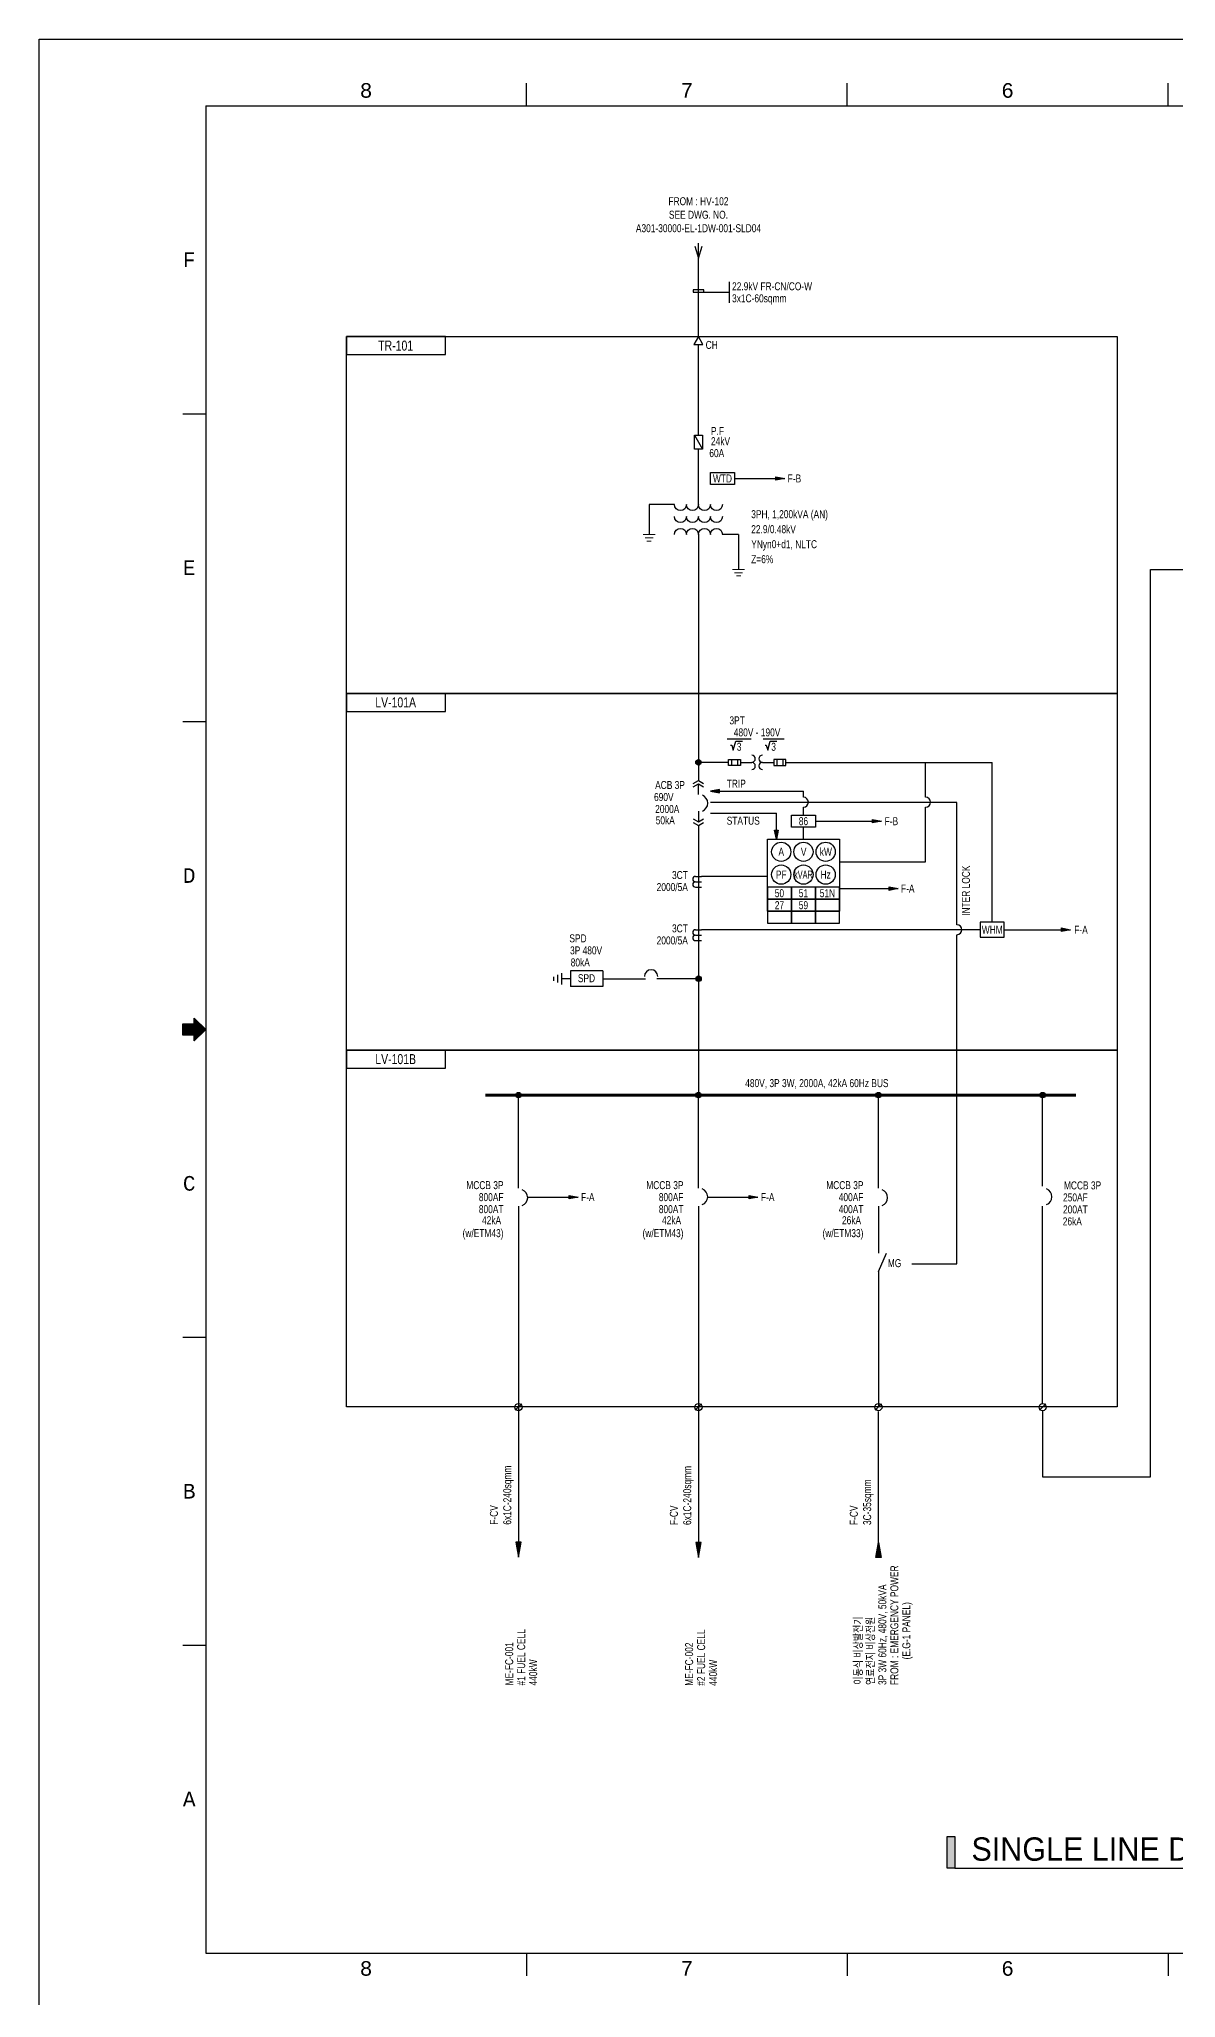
# Model space of a CAD drawing. Header units: feet. Extents: x 1 to 168002, y -59383 to 29717.
# Drawn here: x 1 to 17056, y -29356 to 17 of the extents above; entities that cross this region are included whole.
import ezdxf
from ezdxf.enums import TextEntityAlignment as Align
from ezdxf.lldxf.tags import DXFTag

# ---------------------------------------------------------------- set-up
doc = ezdxf.new("R2010")
doc.units = ezdxf.units.FT
doc.header["$LTSCALE"] = 50
doc.header["$MEASUREMENT"] = 0
for name, pattern in [('CONTINU', [0]), ('DASHED2', [0.375, 0.25, -0.125]), ('HIDDEN', [0.375, 0.25, -0.125])]:
    doc.linetypes.add(name, pattern=pattern)
doc.layers.get('0').update_dxf_attribs({"linetype": 'CONTINUOUS'})
for name, color, linetype in [('111$0$E-TEXT3', 4, 'CONTINUOUS'), ('E-BUS', 6, 'CONTINUOUS'), ('E-Control', 7, 'CONTINUOUS'), ('E-PNL', 1, 'CEN50'), ('E-Pow', 4, 'CONTINUOUS'), ('E-SYM0', 3, 'CONTINUOUS'), ('E-SYM1', 3, 'CONTINUOUS'), ('E-SYM2', 3, 'CONTINUOUS'), ('E-Text-1', 2, 'CONTINUOUS'), ('E-Text-2', 4, 'CONTINUOUS'), ('E-Text-Call', 7, 'CONTINUOUS'), ('E-Wire01', 7, 'CONTINUOUS'), ('E_LINE', 3, 'CONTINUOUS'), ('E_SYM', 1, 'CONTINUOUS'), ('TEXT', 7, 'CONTINUOUS'), ('WIRE', 3, 'CONTINUOUS')]:
    doc.layers.add(name, color=color, linetype=linetype)
doc.layers.add('Border', color=7, linetype='CONTINUOUS', lineweight=0)
doc.styles.add('TB-1$0$MONOTXT', font='monotxt_.ttf')
doc.styles.add('돋움', font='')
doc.styles.get('돋움').set_extended_font_data('Dotum')
tags = doc.linetypes.add('CEN50', pattern=[56, 50, -2, 2, -2]).pattern_tags.tags
tags[10:11] = [DXFTag(74, 4), DXFTag(75, 0), DXFTag(340, '0'), DXFTag(46, 1.0), DXFTag(50, 0.0), DXFTag(44, 0.0), DXFTag(45, 0.0)]
tags[8:9] = [DXFTag(74, 4), DXFTag(75, 0), DXFTag(340, '0'), DXFTag(46, 1.0), DXFTag(50, 0.0), DXFTag(44, 0.0), DXFTag(45, 0.0)]
tags[6:7] = [DXFTag(74, 4), DXFTag(75, 0), DXFTag(340, '0'), DXFTag(46, 1.0), DXFTag(50, 0.0), DXFTag(44, 0.0), DXFTag(45, 0.0)]
tags[4:5] = [DXFTag(74, 4), DXFTag(75, 0), DXFTag(340, '0'), DXFTag(46, 1.0), DXFTag(50, 0.0), DXFTag(44, 0.0), DXFTag(45, 0.0)]

# ---------------------------------------------------------------- blocks, each defined once
blk = doc.blocks.new('A$C2DC1182D')
at = {"layer": 'E-SYM1'}
for centre, start, end in [((-6, 0), 180, 0), ((-2, 0), 180, 0), ((2, 0), 180, 0), ((6, 0), 180, 0), ((-6, -4), 180, 0), ((-2, -4), 180, 0), ((2, -4), 180, 0), ((6, -4), 180, 0), ((-6, -10), 0, 180), ((-2, -10), 0, 180), ((2, -10), 0, 180), ((6, -10), 0, 180)]:
    blk.add_arc(centre, 2, start, end, dxfattribs=at)
blk = doc.blocks.new('A$C004C2F88')
at = {"layer": 'E-SYM0'}
h = blk.add_hatch(dxfattribs=at)
h.set_pattern_fill('ANSI31', scale=0.1)
h.set_pattern_definition([(45, (-150.85967, -255), (-0.2245064, 0.2245064), [])])
edge = h.paths.add_edge_path()
edge.add_arc((0, 0), 0.9, 0, 360)
blk.add_circle((0, 0), 0.9, dxfattribs=at)
blk = doc.blocks.new('A$C2E5A039C')
at = {"layer": 'E-SYM1', "ltscale": 0.5}
for p, q in [((0, 1), (4, 1)), ((0, -1), (0, 1)), ((1, 1), (1, -1)), ((3, 1), (3, -1)), ((4, 1), (4, -1)), ((4, 0), (7.75, 0)), ((11.35, 0), (15.1, 0)), ((19.1, 1), (15.1, 1)), ((15.1, 1), (15.1, -1)), ((16.1, 1), (16.1, -1)), ((18.1, 1), (18.1, -1)), ((19.1, -1), (19.1, 1)), ((4, -1), (0, -1)), ((15.1, -1), (19.1, -1))]:
    blk.add_line(p, q, dxfattribs=at)
at = {"layer": 'E-SYM1'}
for centre, start, end in [((7.75, 1.2), 270, 90), ((7.75, -1.2), 270, 90), ((11.35, 1.2), 90, 270), ((11.35, -1.2), 90, 270)]:
    blk.add_arc(centre, 1.2, start, end, dxfattribs=at)
blk = doc.blocks.new('A$C68F508EB')
at = {"layer": 'E-SYM1'}
for p, q in [((-2, 0), (0, 0)), ((-2, -1.8), (0, -1.8)), ((-2, -3.6), (0, -3.6))]:
    blk.add_line(p, q, dxfattribs=at)
for centre in [(-2, -0.9), (-2, -2.7)]:
    blk.add_arc(centre, 0.9, 90, 270, dxfattribs=at)
blk = doc.blocks.new('A$C06845E03')
at = {"layer": 'E-SYM0'}
for p, q in [((0, -4.7), (0, -1.2)), ((0, -10.3), (0, -13.8))]:
    blk.add_line(p, q, dxfattribs=at)
for points in [[(-1.73, -1), (0, 0), (1.73, -1)], [(-1.73, -2.2), (0, -1.2), (1.73, -2.2)], [(-1.73, -12.8), (0, -13.8), (1.73, -12.8)], [(-1.73, -14), (0, -15), (1.73, -14)]]:
    blk.add_lwpolyline(points, dxfattribs=at)
blk.add_arc((0.3, -7.6), 2.8, 290.92483, 69.07517, dxfattribs=at)
blk = doc.blocks.new('A$C1F1908AF')
at = {"layer": 'E-Pow'}
h = blk.add_hatch(color=7, dxfattribs=at)
h.dxf.hatch_style = 1
h.paths.add_polyline_path([(500, 88), (0, 0), (500, -88)])
at = {"layer": 'E-Pow', "color": 7}
blk.add_lwpolyline([(500, 88), (0, 0), (500, -88)], close=True, dxfattribs=at)
blk = doc.blocks.new('FORMAT')
at = {"layer": 'Border', "color": 0, "linetype": 'Continuous', "lineweight": 25}
for p, q in [((7312, 28700), (7312, 29041)), ((12125, 28700), (12125, 29041)), ((16937, 28700), (16937, 29041)), ((2500, 28700), (2500, 1000)), ((2500, 28700), (41000, 28700)), ((2156, 24083), (2500, 24083)), ((2156, 19467), (2500, 19467)), ((2328, 14936), (2328, 15021)), ((2328, 15021), (2500, 14850)), ((2328, 15016), (2334, 15016)), ((2328, 15006), (2344, 15006)), ((2328, 14996), (2353, 14996)), ((2328, 14986), (2363, 14986)), ((2156, 14764), (2156, 14936)), ((2156, 14936), (2328, 14936)), ((2156, 14928), (2422, 14928)), ((2156, 14918), (2432, 14918)), ((2156, 14908), (2441, 14908)), ((2156, 14898), (2451, 14898)), ((2156, 14889), (2461, 14889)), ((2156, 14879), (2471, 14879)), ((2156, 14869), (2481, 14869)), ((2156, 14859), (2490, 14859)), ((2156, 14849), (2499, 14849)), ((2156, 14840), (2489, 14840)), ((2156, 14830), (2479, 14830)), ((2156, 14820), (2470, 14820)), ((2156, 14810), (2460, 14810)), ((2156, 14801), (2450, 14801)), ((2156, 14791), (2440, 14791)), ((2156, 14781), (2431, 14781)), ((2156, 14771), (2421, 14771)), ((2328, 14764), (2156, 14764)), ((2328, 14977), (2373, 14977)), ((2328, 14967), (2383, 14967)), ((2328, 14957), (2392, 14957)), ((2328, 14947), (2402, 14947)), ((2328, 14938), (2412, 14938)), ((2500, 14850), (2328, 14679)), ((2328, 14679), (2328, 14764)), ((2328, 14761), (2411, 14761)), ((2328, 14752), (2401, 14752)), ((2328, 14742), (2391, 14742)), ((2328, 14732), (2382, 14732)), ((2328, 14722), (2372, 14722)), ((2328, 14712), (2362, 14712)), ((2328, 14703), (2352, 14703)), ((2328, 14693), (2342, 14693)), ((2328, 14683), (2333, 14683)), ((2156, 10233), (2500, 10233)), ((2156, 5617), (2500, 5617)), ((2500, 1000), (41000, 1000)), ((7312, 1000), (7312, 659)), ((12125, 1000), (12125, 659)), ((16937, 1000), (16937, 659))]:
    blk.add_line(p, q, dxfattribs=at)
blk.add_lwpolyline([(0, 0), (0, 29700), (42000, 29700), (42000, 0)], close=True, dxfattribs=at)
at = {"layer": 'Border', "color": 0, "linetype": 'Continuous', "lineweight": 25, "style": 'TB-1$0$MONOTXT'}
for s, p in [('8', (4905, 29041)), ('7', (9718, 29041)), ('6', (14530, 29041)), ('8', (4905, 878)), ('7', (9718, 878)), ('6', (14530, 878))]:
    blk.add_text(s, height=219, dxfattribs=at).set_placement(p, align=Align.TOP_CENTER)
for s, p in [('F', (2156, 26392)), ('E', (2156, 21775)), ('D', (2156, 17158)), ('C', (2156, 12542)), ('B', (2156, 7925)), ('A', (2156, 3308))]:
    blk.add_text(s, height=220, dxfattribs=at).set_placement(p, align=Align.MIDDLE_LEFT)
blk = doc.blocks.new('TITLE')
at = {"xscale": 0.01, "yscale": 0.01, "zscale": 0.01}
blk.add_blockref('FORMAT', (0, 0), dxfattribs=at)
blk = doc.blocks.new('A$C23B25451')
at = {"layer": 'E-SYM0'}
blk.add_arc((0.3, -3.1), 2.8, 290.92483, 69.07517, dxfattribs=at)

msp = doc.modelspace()

# ---------------------------------------------------------------- hatches: boundary and pattern name
at = {"layer": '111$0$E-TEXT3'}
msp.add_hatch(color=7, dxfattribs=at).paths.add_polyline_path([(13622.3, -26935.8), (13739, -26935.8), (13739, -27411.5), (13622.3, -27411.5)])
at = {"layer": 'E-SYM0'}
h = msp.add_hatch(color=7, dxfattribs=at)
h.dxf.hatch_style = 1
h.paths.add_polyline_path([(11052.1, -6544), (11187.1, -6571), (11052.1, -6598)])
h = msp.add_hatch(color=7, dxfattribs=at)
h.dxf.hatch_style = 1
h.paths.add_polyline_path([(10208.4, -11233.4), (10073.4, -11260.4), (10208.4, -11287.4)])
h = msp.add_hatch(color=7, dxfattribs=at)
h.dxf.hatch_style = 1
h.paths.add_polyline_path([(12506.8, -11683.4), (12641.8, -11710.4), (12506.8, -11737.4)])
h = msp.add_hatch(color=7, dxfattribs=at)
h.dxf.hatch_style = 1
h.paths.add_polyline_path([(11090.4, -11845.4), (11063.4, -11980.4), (11036.4, -11845.4)])
h = msp.add_hatch(color=7, dxfattribs=at)
h.dxf.hatch_style = 1
h.paths.add_polyline_path([(12752.4, -12693.4), (12887.4, -12720.4), (12752.4, -12747.4)])
h = msp.add_hatch(color=7, dxfattribs=at)
h.dxf.hatch_style = 1
h.paths.add_polyline_path([(15339.8, -13311.4), (15474.9, -13338.4), (15339.8, -13365.4)])
h = msp.add_hatch(color=7, dxfattribs=at)
h.dxf.hatch_style = 1
h.paths.add_polyline_path([(7951.6, -17321.4), (8086.6, -17348.4), (7951.6, -17375.4)])
h = msp.add_hatch(color=7, dxfattribs=at)
h.dxf.hatch_style = 1
h.paths.add_polyline_path([(10651.6, -17321.4), (10786.6, -17348.4), (10651.6, -17375.4)])

# ---------------------------------------------------------------- linework, layer by layer
at = {"color": 1}
msp.add_line((13739, -27411.5, 4580.4), (23309.8, -27411.5, 4580.4), dxfattribs=at)
at = {"ltscale": 100}
for centre in [(11468.4, -11425.5, 0.1), (13301.4, -11425.5, 0.1), (13770.2, -13338.4, 0.1)]:
    msp.add_arc(centre, 74, 270, 90, dxfattribs=at)
at = {"layer": '111$0$E-TEXT3', "color": 7, "elevation": 4580.4}
msp.add_lwpolyline([(13622.3, -26935.8), (13739, -26935.8), (13739, -27411.5), (13622.3, -27411.5)], close=True, dxfattribs=at)
at = {"layer": 'E-BUS', "const_width": 45, "elevation": 0.1}
msp.add_lwpolyline([(6693.4, -15818.4), (15557.5, -15818.4)], dxfattribs=at)
at = {"layer": 'E-Control'}
for p, q in [((9152.5, -6961, 0.1), (9152.5, -7413.1, 0.1)), ((9533.4, -6961, 0.1), (9152.5, -6961, 0.1)), ((10495, -7411, 0.1), (10253.4, -7411, 0.1)), ((10495, -7411, 0.1), (10495, -7935.1, 0.1)), ((10343.4, -10828.4, 0.1), (9893.4, -10828.4, 0.1)), ((11202.9, -10828.4, 0.1), (11801.4, -10828.4, 0.1)), ((11801.4, -10828.4, 0.1), (14301.4, -10828.4, 0.1)), ((10928.4, -12538.4, 0.1), (9938.4, -12538.4, 0.1)), ((14121.4, -13338.4, 0.1), (9938.4, -13338.4, 0.1))]:
    msp.add_line(p, q, dxfattribs=at)
at = {"layer": 'E-Control', "elevation": 0.1}
for points in [[(13301.4, -11351.5), (13301.4, -10828.4)], [(14301.4, -13225.9), (14301.4, -10828.4)], [(12008.4, -12320.4), (13301.4, -12320.4), (13301.4, -11499.6)]]:
    msp.add_lwpolyline(points, dxfattribs=at)
at = {"layer": 'E-PNL'}
for p, q in [((7145.7, -20544.2, 0.1), (7241.2, -20448.7, 0.1)), ((9845.7, -20544.2, 0.1), (9941.2, -20448.7, 0.1)), ((12545.7, -20544.2, 0.1), (12641.2, -20448.7, 0.1)), ((15009.8, -20544.2, 0.1), (15105.3, -20448.7, 0.1))]:
    msp.add_line(p, q, dxfattribs=at)
at = {"layer": 'E-PNL', "elevation": 0.1}
for points in [[(6097.7, -4443.4), (4614, -4443.4), (4614, -4713.4), (6097.7, -4713.4)], [(6097.7, -9793.4), (4614, -9793.4), (4614, -10063.4), (6097.7, -10063.4)], [(6097.7, -15143.4), (4614, -15143.4), (4614, -15413.4), (6097.7, -15413.4)]]:
    msp.add_lwpolyline(points, close=True, dxfattribs=at)
at = {"layer": 'E-PNL', "ltscale": 0.1, "elevation": 0.1}
for points in [[(4614, -4443.4), (16172.9, -4443.4), (16172.9, -9793.4), (4614, -9793.4)], [(4614, -9793.4), (16172.9, -9793.4), (16172.9, -15143.4), (4614, -15143.4)], [(4614, -15143.4), (16172.9, -15143.4), (16172.9, -20493.4), (4614, -20493.4)]]:
    msp.add_lwpolyline(points, close=True, dxfattribs=at)
at = {"layer": 'E-PNL'}
for centre in [(7193.4, -20496.5, 0.1), (9893.4, -20496.5, 0.1), (12593.4, -20496.5, 0.1), (15057.5, -20496.5, 0.1)]:
    msp.add_circle(centre, 54, dxfattribs=at)
at = {"layer": 'E-Pow', "linetype": 'HIDDEN', "ltscale": 0.5}
for p, q in [((9893.4, -4443.4, 0.1), (9893.4, -3043.4, 0.1)), ((12593.4, -22526, 0.1), (12593.4, -20557.8, 0.1)), ((15057.5, -20550.5, 0.1), (15057.5, -21541.9, 0.1)), ((15057.5, -21541.9, 0.1), (16676.6, -21541.9, 0.1))]:
    msp.add_line(p, q, dxfattribs=at)
at = {"layer": 'E-Pow'}
for p, q in [((9893.4, -5921.9, 0.1), (9893.4, -4560.3, 0.1)), ((9893.4, -6961, 0.1), (9893.4, -6131.7, 0.1)), ((9893.4, -7411, 0.1), (9893.4, -10787.9, 0.1)), ((9893.4, -10868.9, 0.1), (9893.4, -11098.4, 0.1)), ((9893.4, -11773.4, 0.1), (9893.4, -15818.4, 0.1)), ((7193.4, -17213.4, 0.1), (7193.4, -15818.3, 0.1)), ((9893.4, -17213.4, 0.1), (9893.4, -15817.9, 0.1)), ((12593.4, -17213.4, 0.1), (12593.4, -15817.6, 0.1)), ((15057.5, -17185.7, 0.1), (15057.5, -15818.4, 0.1)), ((7193.4, -17485.9, 0.1), (7193.4, -22521.5, 0.1)), ((9893.4, -17485.9, 0.1), (9893.4, -22526, 0.1)), ((15057.5, -20442.5, 0.1), (15057.5, -17485.9, 0.1)), ((12593.4, -18464.4, 0.1), (12593.4, -20496.5, 0.1))]:
    msp.add_line(p, q, dxfattribs=at)
at = {"layer": 'E-Pow', "elevation": 0.1}
for points in [[(9837.2, -3088.4), (9893.4, -3268.4), (9949.7, -3088.4)], [(12593.4, -17485.9), (12593.4, -18187.1)]]:
    msp.add_lwpolyline(points, dxfattribs=at)
at = {"layer": 'E-Pow', "linetype": 'HIDDEN', "ltscale": 0.5, "elevation": 0.1}
msp.add_lwpolyline([(16676.6, -21541.9), (16676.6, -7938.3), (23814.4, -7938.3), (23814.4, -9054.8)], dxfattribs=at)
at = {"layer": 'E-SYM0', "elevation": 0.1}
msp.add_lwpolyline([(9893.4, -4443.4), (9825.9, -4560.3), (9960.9, -4560.3)], close=True, dxfattribs=at)
at = {"layer": 'E-SYM0', "color": 7, "elevation": 0.1}
for points in [[(11052.1, -6544), (11187.1, -6571), (11052.1, -6598)], [(10208.4, -11233.4), (10073.4, -11260.4), (10208.4, -11287.4)], [(12506.8, -11683.4), (12641.8, -11710.4), (12506.8, -11737.4)], [(11090.4, -11845.4), (11063.4, -11980.4), (11036.4, -11845.4)], [(12752.4, -12693.4), (12887.4, -12720.4), (12752.4, -12747.4)], [(15339.8, -13311.4), (15474.9, -13338.4), (15339.8, -13365.4)], [(7951.6, -17321.4), (8086.6, -17348.4), (7951.6, -17375.4)], [(10651.6, -17321.4), (10786.6, -17348.4), (10651.6, -17375.4)]]:
    msp.add_lwpolyline(points, close=True, dxfattribs=at)
at = {"layer": 'E-SYM1', "color": 3, "linetype": 'Continuous', "lineweight": 13}
for p, q in [((9241.8, -7413.1, 0.1), (9063.2, -7413.1, 0.1)), ((9213.7, -7461.8, 0.1), (9091.3, -7461.8, 0.1)), ((9185, -7510.6, 0.1), (9120, -7510.6, 0.1)), ((10584.4, -7935.1, 0.1), (10405.7, -7935.1, 0.1)), ((10556.2, -7983.8, 0.1), (10433.8, -7983.8, 0.1)), ((10527.5, -8032.5, 0.1), (10462.5, -8032.5, 0.1))]:
    msp.add_line(p, q, dxfattribs=at)
at = {"layer": 'E-SYM1', "ltscale": 100}
msp.add_line((12593.4, -18464.4, 0.1), (12713.8, -18187.1, 0.1), dxfattribs=at)
at = {"layer": 'E-SYM2', "elevation": 0.1}
for points in [[(10073.4, -6481), (10433.4, -6481), (10433.4, -6661), (10073.4, -6661)], [(10073.4, -6481), (10433.4, -6481), (10433.4, -6661), (10073.4, -6661)], [(11288.4, -11620.4), (11648.4, -11620.4), (11648.4, -11800.4), (11288.4, -11800.4)], [(11288.4, -11620.4), (11648.4, -11620.4), (11648.4, -11800.4), (11288.4, -11800.4)], [(10928.4, -11980.4), (12008.4, -11980.4), (12008.4, -13060.4), (10928.4, -13060.4)], [(11288.4, -12700.4), (10928.4, -12700.4), (10928.4, -12880.4), (11288.4, -12880.4)], [(11288.4, -12880.4), (10928.4, -12880.4), (10928.4, -13060.4), (11288.4, -13060.4)], [(11648.4, -12700.4), (11288.4, -12700.4), (11288.4, -12880.4), (11648.4, -12880.4)], [(11648.4, -12880.4), (11288.4, -12880.4), (11288.4, -13060.4), (11648.4, -13060.4)], [(12008.4, -12700.4), (11648.4, -12700.4), (11648.4, -12880.4), (12008.4, -12880.4)], [(12008.4, -12880.4), (11648.4, -12880.4), (11648.4, -13060.4), (12008.4, -13060.4)], [(11288.4, -13060.4), (10928.4, -13060.4), (10928.4, -13240.4), (11288.4, -13240.4)], [(11648.4, -13060.4), (11288.4, -13060.4), (11288.4, -13240.4), (11648.4, -13240.4)], [(12008.4, -13060.4), (11648.4, -13060.4), (11648.4, -13240.4), (12008.4, -13240.4)], [(14481.4, -13225.9), (14121.4, -13225.9), (14121.4, -13450.9), (14481.4, -13450.9)]]:
    msp.add_lwpolyline(points, close=True, dxfattribs=at)
at = {"layer": 'E-SYM2'}
for centre in [(11135.4, -12169.4, 0.1), (11468.4, -12169.4, 0.1), (11801.4, -12169.4, 0.1), (11135.4, -12511.4, 0.1), (11468.4, -12511.4, 0.1), (11801.4, -12511.4, 0.1)]:
    msp.add_circle(centre, 144, dxfattribs=at)
at = {"layer": 'E-Text-1'}
for p, q in [((10323.2, -10477.4, 0.1), (10683.2, -10477.4, 0.1)), ((10863.2, -10477.4, 0.1), (11178.2, -10477.4, 0.1))]:
    msp.add_line(p, q, dxfattribs=at)
at = {"layer": 'E-Text-1', "elevation": 0.1}
for points in [[(10374.5, -10571.7), (10393.8, -10571.7), (10414.7, -10644.1), (10452.7, -10512.6), (10553.7, -10512.6)], [(10892, -10571.7), (10911.3, -10571.7), (10932.2, -10644.1), (10970.2, -10512.6), (11071.2, -10512.6)]]:
    msp.add_lwpolyline(points, dxfattribs=at)
at = {"layer": 'E-Text-Call', "ltscale": 0.5}
msp.add_line((10352.4, -3621.9, 0.1), (10352.4, -3936.9, 0.1), dxfattribs=at)
at = {"layer": 'E-Text-Call', "ltscale": 0.5, "elevation": 0.1}
msp.add_lwpolyline([(9974.4, -3779.4), (9974.4, -3743.4), (9812.4, -3743.4), (9812.4, -3779.4), (10352.4, -3779.4)], dxfattribs=at)
at = {"layer": 'E-Wire01', "linetype": 'DASHED2', "ltscale": 0.5}
for p, q in [((10433.4, -6571, 0.1), (11187.1, -6571, 0.1)), ((10073.4, -11260.4, 0.1), (11468.4, -11260.4, 0.1)), ((10073.4, -11425.5, 0.1), (13770.2, -11425.5, 0.1)), ((11468.4, -11351.5, 0.1), (11468.4, -11260.4, 0.1)), ((13770.2, -13264.4, 0.1), (13770.2, -11425.5, 0.1)), ((10073.4, -11590.6, 0.1), (11063.4, -11590.6, 0.1)), ((11063.4, -11980.4, 0.1), (11063.4, -11590.6, 0.1)), ((11468.4, -11620.4, 0.1), (11468.4, -11499.6, 0.1)), ((11648.4, -11710.4, 0.1), (12641.8, -11710.4, 0.1)), ((11468.4, -11980.4, 0.1), (11468.4, -11800.4, 0.1)), ((13770.2, -14239.6, 0.1), (13770.2, -13412.4, 0.1)), ((14481.4, -13338.4, 0.1), (15474.9, -13338.4, 0.1)), ((13770.2, -18348.4, 0.1), (13770.2, -14239.6, 0.1)), ((7332.9, -17348.4, 0.1), (8086.6, -17348.4, 0.1)), ((10032.9, -17348.4, 0.1), (10786.6, -17348.4, 0.1)), ((13096.1, -18348.4, 0.1), (13770.2, -18348.4, 0.1))]:
    msp.add_line(p, q, dxfattribs=at)
at = {"layer": 'E-Wire01', "linetype": 'HIDDEN', "ltscale": 0.6, "elevation": 0.1}
msp.add_lwpolyline([(12008.4, -12720.4), (12887.4, -12720.4)], dxfattribs=at)
at = {"layer": 'E_LINE', "color": 4}
for p, q in [((8459, -14073.5, 0.1), (9099, -14073.5, 0.1)), ((9893.4, -14073.5, 0.1), (9267, -14073.5, 0.1))]:
    msp.add_line(p, q, dxfattribs=at)
at = {"layer": 'E_SYM', "linetype": 'Continuous'}
for p, q in [((7724.3, -14102.1, 0.1), (7724.3, -14044.7, 0.1)), ((7785.4, -14131.7, 0.1), (7785.4, -14012.3, 0.1)), ((7843.8, -14158.8, 0.1), (7843.8, -13988.1, 0.1)), ((7974.2, -14073.5, 0.1), (7843.8, -14073.5, 0.1)), ((8459, -13956.2, 0.1), (7974.2, -13956.2, 0.1)), ((7974.2, -13956.2, 0.1), (7974.2, -14190.8, 0.1)), ((8459, -13956.2, 0.1), (8459, -14190.8, 0.1)), ((8459, -14190.8, 0.1), (7974.2, -14190.8, 0.1))]:
    msp.add_line(p, q, dxfattribs=at)
at = {"layer": 'E_SYM', "color": 4}
msp.add_arc((9183, -14039.9, 0.1), 100.8, 0, 180, dxfattribs=at)
at = {"layer": 'WIRE'}
msp.add_line((9831.7, -5921.9, 0.1), (9955.2, -6131.7, 0.1), dxfattribs=at)
at = {"layer": 'WIRE', "elevation": 0.1}
msp.add_lwpolyline([(9831.7, -5921.9), (9955.2, -5921.9), (9955.2, -6131.7), (9831.7, -6131.7)], close=True, dxfattribs=at)

# ---------------------------------------------------------------- block references
at = {"color": 7, "linetype": 'CONTINU', "ltscale": 100, "xscale": 100, "yscale": 100, "zscale": 100}
msp.add_blockref('TITLE', (1.4, -29683.3, 0.1), dxfattribs=at)
at = {"layer": 'E-PNL', "yscale": 45.00023775635822, "zscale": 45.00023775635822}
for name, p, xscale in [('A$C2DC1182D', (9893.4, -6961, 0.1), -45.00023775635822), ('A$C004C2F88', (9893.4, -10828.4, 0.1), 45.00023775635822), ('A$C004C2F88', (9894.1, -14074.2, 0.1), 45.00023775635822), ('A$C004C2F88', (7193.4, -15818.4, 0.1), 45.00023775635822), ('A$C004C2F88', (9893.4, -15818.4, 0.1), 45.00023775635822), ('A$C004C2F88', (12593.4, -15818.4, 0.1), 45.00023775635822), ('A$C004C2F88', (15057.5, -15818.4, 0.1), 45.00023775635822)]:
    msp.add_blockref(name, p, dxfattribs=dict(at, xscale=xscale))
at = {"layer": 'E-SYM0', "xscale": 45.00023775635822, "yscale": 45.00023775635822, "zscale": 45.00023775635822}
for p in [(7192, -17217.7, 0.1), (9892, -17203.9, 0.1), (12592, -17217.3, 0.1), (15056.1, -17203.9, 0.1)]:
    msp.add_blockref('A$C23B25451', p, dxfattribs=at)
at = {"layer": 'E-SYM0', "yscale": 0.4500023775635821, "zscale": 0.4500023775635821, "rotation": 90}
for p, xscale in [((7193.4, -22746.5, 0.1), 0.4500023775635821), ((9893.4, -22751, 0.1), 0.4500023775635821), ((12593.4, -22526, 0.1), -0.4500023775635821)]:
    msp.add_blockref('A$C1F1908AF', p, dxfattribs=dict(at, xscale=xscale))
at = {"layer": 'E-SYM1', "xscale": 45.00023775635822, "yscale": 45.00023775635822, "zscale": 45.00023775635822}
for name, p in [('A$C06845E03', (9893.4, -11098.4, 0.1)), ('A$C68F508EB', (9938.4, -12538.4, 0.1)), ('A$C68F508EB', (9938.4, -13338.4, 0.1))]:
    msp.add_blockref(name, p, dxfattribs=at)
at = {"layer": 'E-SYM2', "xscale": 45.00023775635822, "yscale": 45.00023775635822, "zscale": 45.00023775635822}
msp.add_blockref('A$C2E5A039C', (10343.4, -10828.4, 0.1), dxfattribs=at)

# ---------------------------------------------------------------- texts
at = {"color": 3, "style": '돋움'}
msp.add_text('SINGLE LINE DIAGRAM FOR FUEL CELL', height=350, dxfattribs=at).set_placement((13989, -27124.4, 4580.4), align=Align.MIDDLE_LEFT)
at = {"layer": 'E-SYM2', "color": 2, "style": '돋움'}
for s, width, p in [('WTD', 0.8, (10253.4, -6571, 0.1)), ('86', 0.8, (11468.4, -11710.4, 0.1)), ('A', 0.8, (11135.4, -12169.4, 0.1)), ('V', 0.8, (11471.6, -12169.4, 0.1)), ('kW', 0.8, (11804.6, -12169.4, 0.1)), ('PF', 0.8, (11135.4, -12511.4, 0.1)), ('kVAR', 0.6, (11468.4, -12511.4, 0.1)), ('Hz', 0.8, (11801.4, -12511.4, 0.1)), ('50', 0.8, (11108.4, -12790.4, 0.1)), ('27', 0.8, (11108.4, -12970.4, 0.1)), ('51', 0.8, (11468.4, -12790.4, 0.1)), ('59', 0.8, (11468.4, -12970.4, 0.1)), ('51N', 0.8, (11828.4, -12790.4, 0.1)), ('WHM', 0.8, (14301.4, -13338.4, 0.1))]:
    msp.add_text(s, height=120, dxfattribs=dict(at, width=width)).set_placement(p, align=Align.MIDDLE_CENTER)
at = {"layer": 'E-Text-1', "style": '돋움', "width": 0.8}
for s, p in [('3x1C-60sqmm', (10397.4, -3869.4, 0.1)), ('22.9kV FR-CN/CO-W', (10397.4, -3689.4, 0.1)), ('CH', (10001.4, -4568.4, 0.1)), ('F-B', (11232.1, -6571, 0.1)), ('3PH, 1,200kVA (AN)', (10685.1, -7106.5, 0.1)), ('22.9/0.48kV', (10685.1, -7331.5, 0.1)), ('YNyn0+d1, NLTC', (10685.1, -7556.5, 0.1)), ('Z=6%%%', (10685.1, -7781.5, 0.1)), ('TRIP', (10317.3, -11147.9, 0.1)), ('STATUS', (10317.3, -11703.1, 0.1)), ('F-B', (12686.8, -11710.4, 0.1)), ('F-A', (12932.4, -12720.4, 0.1)), ('F-A', (8131.6, -17348.4, 0.1)), ('F-A', (10831.6, -17348.4, 0.1))]:
    msp.add_text(s, height=120, dxfattribs=at).set_placement(p, align=Align.MIDDLE_LEFT)
for s, height, p in [('TR-101', 150, (5350.4, -4578.4, 0.1)), ('LV-101A', 150, (5350.4, -9928.4, 0.1)), ('3PT', 120, (10473.2, -10198.4, 0.1)), ('480V - 190V', 120, (10773.2, -10378.4, 0.1)), ('3', 120, (10503.2, -10594.4, 0.1)), ('3', 120, (11020.7, -10594.4, 0.1)), ('LV-101B', 150, (5350.4, -15278.4, 0.1)), ('MG', 120, (12835.6, -18338.1, 0.1))]:
    msp.add_text(s, height=height, dxfattribs=at).set_placement(p, align=Align.MIDDLE_CENTER)
for s, p in [('ACB 3P', (9690.1, -11168.1, 0.1)), ('690V', (9519.8, -11348.1, 0.1)), ('2000A', (9606.3, -11528.1, 0.1)), ('50kA', (9538.3, -11697.3, 0.1)), ('3CT', (9734.1, -12518.1, 0.1)), ('2000/5A', (9734.1, -12698.2, 0.1)), ('2000/5A', (9734.1, -13498.2, 0.1)), ('3CT', (9734.1, -13318.1, 0.1)), ('250AF', (15733.5, -17352.2, 0.1)), ('MCCB 3P', (15935.1, -17172.2, 0.1)), ('200AT', (15733.5, -17532.2, 0.1)), ('26kA', (15645.4, -17712.2, 0.1))]:
    msp.add_text(s, height=120, dxfattribs=at).set_placement(p, align=Align.MIDDLE_RIGHT)
msp.add_text('INTER LOCK', height=120, rotation=90, dxfattribs=at).set_placement((13906.1, -12753, 0.1), align=Align.MIDDLE_CENTER)
for s, p in [('SPD', (7956.5, -13527.6, 0.1)), ('3P 480V', (7966.8, -13708.1, 0.1)), ('80kA', (7977, -13888.6, 0.1)), ('SPD', (8084.2, -14125.3, 0.1))]:
    msp.add_text(s, height=120, dxfattribs=at).set_placement(p)
for s, rotation, p in [('F-A', 360, (15532.1, -13338.4, 0.1)), ('6x1C-240sqmm', 90, (7024.2, -22260.6, 0.1)), ('6x1C-240sqmm', 90, (9724.2, -22265.1, 0.1)), ('3C-35sqmm', 90, (12424.2, -22265.1, 0.1)), ('F-CV', 90, (6824.2, -22260.6, 0.1)), ('F-CV', 90, (9524.2, -22265.1, 0.1)), ('F-CV', 90, (12224.2, -22265.1, 0.1)), ('FROM : EMERGENCY POWER', 90, (12832.2, -24664.3, 0.1)), ('3P 3W 60Hz, 480V, 50kVA', 90, (12652.2, -24664.3, 0.1)), ('           (E.G-1 PANEL)', 90, (13012.2, -24664.3, 0.1)), ('이동식 비상발전기', 90, (12287.7, -24660.5, 0.1)), ('연료전지 비상전원', 90, (12472.2, -24664.3, 0.1)), ('ME-FC-001', 90, (7053.3, -24671.7, 0.1)), ('#1 FUEL CELL', 90, (7233.3, -24671.7, 0.1)), ('ME-FC-002', 90, (9753.3, -24676.2, 0.1)), ('#2 FUEL CELL', 90, (9933.3, -24676.2, 0.1)), ('440kW', 90, (7413.3, -24671.7, 0.1)), ('440kW', 90, (10113.3, -24676.2, 0.1))]:
    msp.add_text(s, height=120, rotation=rotation, dxfattribs=at).set_placement(p, align=Align.MIDDLE_LEFT)
at = {"layer": 'E-Text-1', "color": 6, "style": '돋움', "width": 0.8}
for s, p in [('MCCB 3P', (6968.4, -17168.4, 0.1)), ('800AF', (6968.4, -17348.4, 0.1)), ('MCCB 3P', (9668.4, -17168.4, 0.1)), ('800AF', (9668.4, -17348.4, 0.1)), ('MCCB 3P', (12368.4, -17168.4, 0.1)), ('400AF', (12368.4, -17348.4, 0.1)), ('800AT', (6968.4, -17528.4, 0.1)), ('800AT', (9668.4, -17528.4, 0.1)), ('400AT', (12368.4, -17528.4, 0.1)), ('(w/ETM43)', (6968.4, -17888.4, 0.1)), ('42kA', (6932.6, -17694.7, 0.1)), ('(w/ETM43)', (9668.4, -17888.4, 0.1)), ('42kA', (9632.7, -17694.7, 0.1)), ('(w/ETM33)', (12368.4, -17888.4, 0.1)), ('26kA', (12332.7, -17694.7, 0.1))]:
    msp.add_text(s, height=120, dxfattribs=at).set_placement(p, align=Align.MIDDLE_RIGHT)
at = {"layer": 'E-Text-2', "style": '돋움', "width": 0.8}
for s, p in [('FROM : HV-102', (9893.4, -2413.4, 0.1)), ('SEE DWG. NO.', (9893.4, -2615.9, 0.1)), ('A301-30000-EL-1DW-001-SLD04', (9893.4, -2818.4, 0.1))]:
    msp.add_text(s, height=120, dxfattribs=at).set_placement(p, align=Align.MIDDLE_CENTER)
msp.add_text('480V, 3P 3W, 2000A, 42kA 60Hz BUS', height=120, dxfattribs=at).set_placement((10595.1, -15638.4, 0.1), align=Align.MIDDLE_LEFT)
at = {"layer": 'TEXT', "color": 2, "style": '돋움', "width": 0.8}
for s, p in [('P.F', (10081.2, -5919.4, 0.1)), ('60A', (10056.2, -6250.9, 0.1)), ('24kV', (10081.2, -6071.9, 0.1))]:
    msp.add_text(s, height=120, dxfattribs=at).set_placement(p)

doc.saveas('drawing.dxf')
